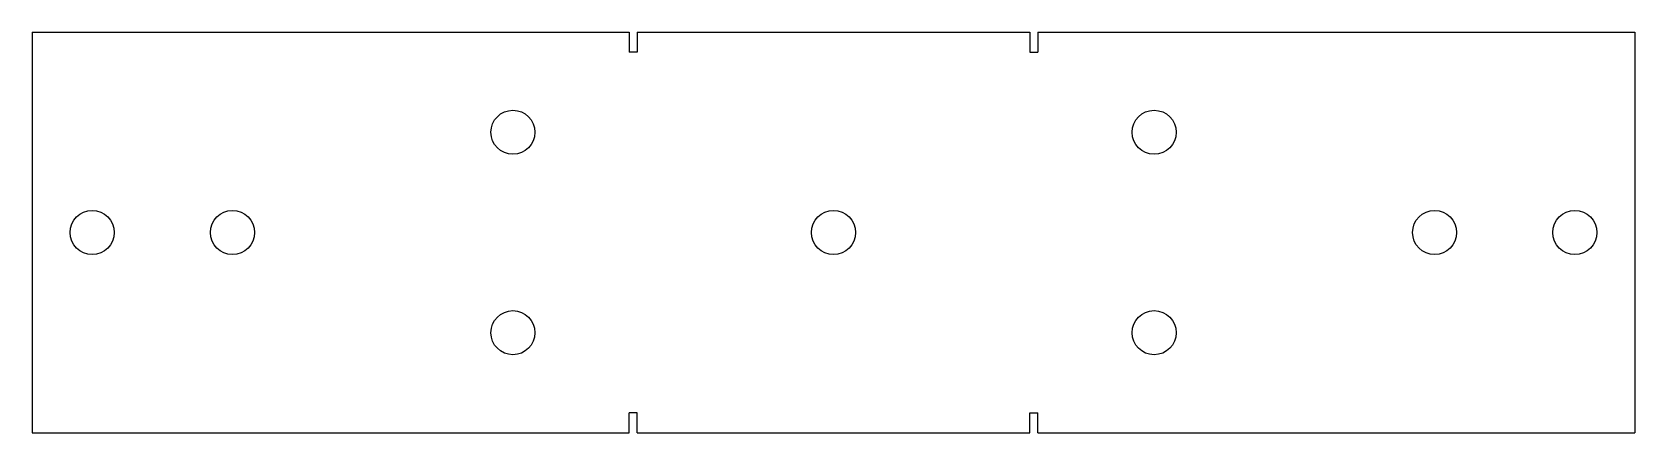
# Model space of a CAD drawing. Header units: millimetres. Extents: x -128 to 272, y -43 to 57.
import ezdxf

# ---------------------------------------------------------------- set-up
doc = ezdxf.new("R2010")
doc.units = ezdxf.units.MM
doc.layers.get('0').update_dxf_attribs({"linetype": 'CONTINUOUS'})

msp = doc.modelspace()

# ---------------------------------------------------------------- linework, layer by layer
at = {"color": 7, "linetype": 'CONTINUOUS', "lineweight": 25}
for p, q in [((-127.79, 56.99), (-127.79, -43.01)), ((-127.79, 56.99), (21.21, 56.99)), ((21.21, 56.99), (21.21, 51.99)), ((23.21, 56.99), (23.21, 51.99)), ((23.21, 56.99), (121.21, 56.99)), ((121.21, 56.99), (121.21, 51.99)), ((123.21, 56.99), (123.21, 51.99)), ((123.21, 56.99), (272.21, 56.99)), ((272.21, 56.99), (272.21, -43.01)), ((23.21, 51.99), (21.21, 51.99)), ((121.21, 51.99), (123.21, 51.99)), ((23.21, -38.01), (21.21, -38.01)), ((21.21, -43.01), (21.21, -38.01)), ((23.21, -43.01), (23.21, -38.01)), ((121.21, -38.01), (123.21, -38.01)), ((121.21, -43.01), (121.21, -38.01)), ((123.21, -43.01), (123.21, -38.01)), ((-127.79, -43.01), (21.21, -43.01)), ((23.21, -43.01), (121.21, -43.01)), ((123.21, -43.01), (272.21, -43.01))]:
    msp.add_line(p, q, dxfattribs=at)
for centre in [(-7.79, 31.99), (152.21, 31.99), (-112.79, 6.99), (-77.79, 6.99), (72.21, 6.99), (222.21, 6.99), (257.21, 6.99), (-7.79, -18.01), (152.21, -18.01)]:
    msp.add_circle(centre, 5.5, dxfattribs=at)

doc.saveas('drawing.dxf')
